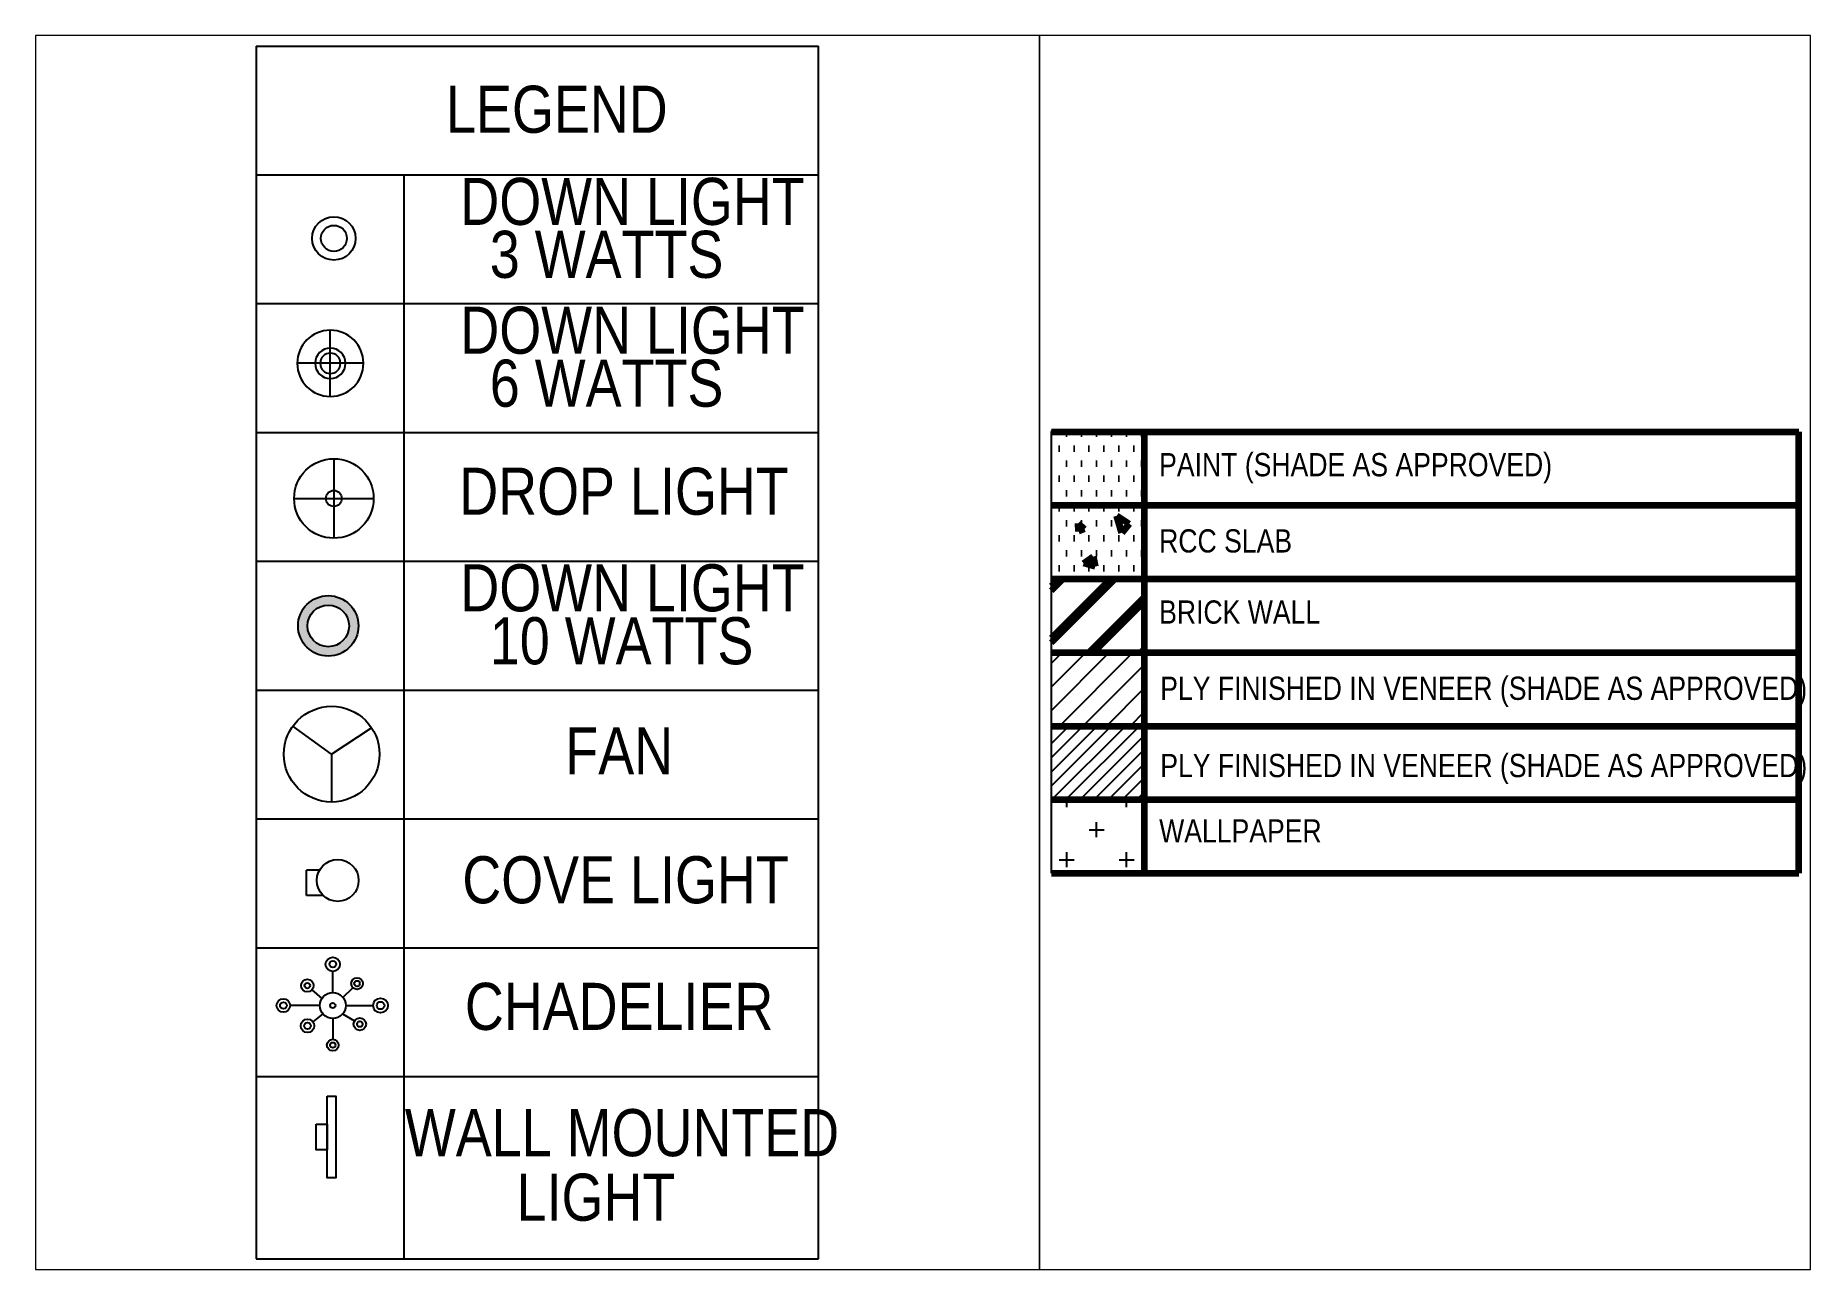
# Paper-space layout 'Layout1' of a CAD drawing. Header units: millimetres. Extents: x 29 to 257, y 20 to 178.
# The model-space entities are those that its viewports show. They can reach past a viewport. Long polylines and large blocks are cut down to what shows.
import ezdxf

# ---------------------------------------------------------------- set-up
doc = ezdxf.new("R2010")
doc.units = ezdxf.units.MM
doc.layers.add('TXT', color=7, linetype='Continuous', lineweight=25)
doc.styles.add('stylus BT', font='swissc.ttf')
pattern_1 = [(0, (1736.6983, 208.041), (1.5875, 3.175), [0, -3.175])]

# ---------------------------------------------------------------- blocks, each defined once
blk = doc.blocks.new('light 1')
at = {"color": 92}
for p, q in [((3176.1, 893.52), (3176.1, 881.61)), ((3170.15, 887.57), (3182.06, 887.57))]:
    blk.add_line(p, q, dxfattribs=at)
at = {"color": 3, "linetype": 'ByBlock'}
blk.add_circle((3176.1, 887.57), 5.96, dxfattribs=at)
at = {"color": 92}
blk.add_circle((3176.1, 887.57), 1.19, dxfattribs=at)
blk = doc.blocks.new('light')
at = {"color": 6}
for p, q in [((4552.69, 610.29), (4552.69, 623.07)), ((4546.31, 616.68), (4559.08, 616.68))]:
    blk.add_line(p, q, dxfattribs=at)
for radius in [6.39, 2.94, 2.94, 1.96]:
    blk.add_circle((4552.69, 616.68), radius, dxfattribs=at)
at = {"color": 6, "linetype": 'ByBlock'}
blk.add_circle((4552.69, 616.68), 6.39, dxfattribs=at)
blk = doc.blocks.new('chandelier')
for p, q in [((4689.87, 469.47), (4689.87, 472.64)), ((4688.26, 468.6), (4686.76, 469.9)), ((4691.4, 468.72), (4692.89, 470.2)), ((4687.93, 467.53), (4683.47, 467.53)), ((4688.39, 466.28), (4686.88, 465.1)), ((4691.34, 466.26), (4693.11, 465.22)), ((4691.81, 467.53), (4695.93, 467.53)), ((4689.87, 465.59), (4689.87, 462.46))]:
    blk.add_line(p, q)
for centre, radius in [((4689.87, 473.71), 1.07), ((4689.87, 473.71), 0.494), ((4686.05, 470.52), 0.94), ((4693.51, 470.82), 0.873), ((4693.51, 470.82), 0.422), ((4682.46, 467.53), 1.01), ((4686.05, 470.52), 0.416), ((4689.87, 467.53), 1.94), ((4697.03, 467.53), 1.11), ((4682.46, 467.53), 0.503), ((4689.87, 467.53), 0.388), ((4697.03, 467.53), 0.572), ((4686.08, 464.48), 1.01), ((4686.08, 464.48), 0.491), ((4693.92, 464.74), 0.94), ((4693.92, 464.74), 0.418), ((4689.87, 461.59), 0.872), ((4689.87, 461.59), 0.406)]:
    blk.add_circle(centre, radius)
blk = doc.blocks.new('dcd')
at = {"color": 3}
for points in [[(2926.26, 421.47), (2927.56, 421.47), (2927.56, 409.23), (2926.26, 409.23)], [(2924.62, 417.27), (2926.26, 417.27), (2926.26, 413.43), (2924.62, 413.43)]]:
    blk.add_lwpolyline(points, close=True, dxfattribs=at)

msp = doc.modelspace()

# ---------------------------------------------------------------- hatches: boundary and pattern name
at = {"lineweight": 100}
h = msp.add_hatch(dxfattribs=at)
h.set_pattern_fill('DOTS', color=256, scale=2, style=0)
h.set_pattern_definition(pattern_1)
h.paths.add_polyline_path([(4298.021, 1138.671), (4278.262, 1138.671), (4278.262, 1123.074), (4298.021, 1123.074)])
h = msp.add_hatch(dxfattribs=at)
h.set_pattern_fill('DOTS', color=256, scale=2, style=0)
h.set_pattern_definition(pattern_1)
h.paths.add_polyline_path([(4298.021, 1107.476), (4298.021, 1123.074), (4278.262, 1123.074), (4278.262, 1107.476)])
h = msp.add_hatch(dxfattribs=at)
h.set_pattern_fill('JIS_LC_8A', color=256, style=0)
h.set_pattern_definition([(45, (1736.698, 208.041), (-5.515433, 5.515433), []), (45, (1737.698, 208.041), (-5.515433, 5.515433), [])])
h.paths.add_polyline_path([(4278.262, 1107.476), (4278.262, 1091.879), (4298.021, 1091.879), (4298.021, 1107.476)])
h = msp.add_hatch()
h.set_pattern_fill('JIS_WOOD', color=256, scale=5, style=0)
h.set_pattern_definition([(45, (1736.6983, 208.041), (-2.5, 2.5), [])])
h.paths.add_polyline_path([(4298.021, 1076.282), (4298.021, 1091.879), (4278.262, 1091.879), (4278.262, 1076.282)])
h = msp.add_hatch()
h.set_pattern_fill('JIS_WOOD', color=256, scale=3, style=0)
h.set_pattern_definition([(45, (1736.6983, 208.041), (-1.5, 1.5), [])])
h.paths.add_polyline_path([(4278.262, 1076.282), (4278.262, 1060.684), (4298.021, 1060.684), (4298.021, 1076.282)])
h = msp.add_hatch()
h.set_pattern_fill('CROSS', color=256, style=0)
h.set_pattern_definition([(0, (0, -742.759), (6.35, 6.35), [3.175, -9.525]), (90, (1.5875, -744.3464), (-6.35, 6.35), [3.175, -9.525])])
h.paths.add_polyline_path([(4298.021, 1045.087), (4298.021, 1060.684), (4278.262, 1060.684), (4278.262, 1045.087)])
at = {"linetype": 'ByBlock'}
h = msp.add_hatch(color=1, dxfattribs=at)
h.paths.add_polyline_path([(4300.097, 228.872, 1), (4309.163, 228.872, 1)])
h.paths.add_polyline_path([(4307.749, 228.872, -1), (4301.511, 228.872, -1)], flags=16)

# ---------------------------------------------------------------- linework, layer by layer
for p, q in [((4278.262, 1045.087), (4278.262, 1138.671)), ((4293.827, 133.997), (4378.147, 133.997))]:
    msp.add_line(p, q)
at = {"lineweight": 100}
for p, q in [((4278.262, 1138.671), (4436.709, 1138.671)), ((4298.021, 1045.087), (4298.021, 1138.671)), ((4436.709, 1045.087), (4436.709, 1138.671)), ((4278.262, 1123.074), (4436.709, 1123.074)), ((4278.262, 1123.074), (4436.709, 1123.074)), ((4293.171, 1117.235), (4292.14, 1120.856)), ((4292.14, 1120.856), (4294.736, 1119.141)), ((4283.972, 1117.554), (4283.896, 1119.193)), ((4283.896, 1119.193), (4285.194, 1118.011)), ((4285.194, 1118.011), (4283.972, 1117.554)), ((4294.736, 1119.141), (4293.171, 1117.235)), ((4285.118, 1110.794), (4287.141, 1112.204)), ((4287.523, 1110.108), (4285.118, 1110.794)), ((4287.141, 1112.204), (4287.523, 1110.108)), ((4278.262, 1107.476), (4436.709, 1107.476)), ((4278.262, 1107.476), (4436.709, 1107.476)), ((4278.262, 1091.879), (4436.709, 1091.879)), ((4278.262, 1091.879), (4436.709, 1091.879)), ((4278.262, 1076.282), (4436.709, 1076.282)), ((4278.262, 1076.282), (4436.709, 1076.282)), ((4278.262, 1060.684), (4435.981, 1060.684)), ((4278.262, 1060.684), (4435.981, 1060.684)), ((4278.262, 1060.684), (4436.709, 1060.684)), ((4278.262, 1060.684), (4436.709, 1060.684)), ((4278.262, 1045.087), (4436.709, 1045.087)), ((4278.262, 1045.087), (4436.709, 1045.087))]:
    msp.add_line(p, q, dxfattribs=at)
at = {"linetype": 'ByBlock'}
for p, q in [((4293.827, 315.809), (4293.827, 133.997)), ((4315.978, 296.498), (4315.978, 133.997)), ((4305.137, 209.64), (4299.316, 213.838)), ((4305.137, 209.64), (4311.116, 213.609)), ((4305.137, 209.64), (4305.137, 202.463)), ((4303.338, 192.269), (4301.345, 192.269)), ((4301.345, 188.442), (4301.345, 192.269)), ((4303.891, 188.442), (4301.345, 188.442))]:
    msp.add_line(p, q, dxfattribs=at)
at = {"color": 172}
for radius in [3.252, 3.252, 3.252, 1.952]:
    msp.add_circle((4305.479, 286.969), radius, dxfattribs=at)
at = {"color": 172, "linetype": 'ByBlock'}
msp.add_circle((4305.479, 286.969), 3.252, dxfattribs=at)
at = {"color": 1, "linetype": 'ByBlock'}
for radius in [4.533, 3.119]:
    msp.add_circle((4304.63, 228.872), radius, dxfattribs=at)
at = {"linetype": 'ByBlock'}
for centre, radius in [((4305.137, 209.64), 7.177), ((4306.056, 190.708), 3.134)]:
    msp.add_circle(centre, radius, dxfattribs=at)
at = {"layer": 'TXT'}
for p, q in [((4293.827, 315.809), (4378.147, 315.809)), ((4378.147, 133.997), (4378.147, 315.809)), ((4293.827, 296.498), (4378.147, 296.498)), ((4293.827, 277.186), (4378.147, 277.186)), ((4293.827, 257.874), (4378.147, 257.874)), ((4293.827, 238.563), (4378.147, 238.563)), ((4293.827, 238.563), (4378.147, 238.563)), ((4293.827, 219.251), (4378.147, 219.251)), ((4293.827, 219.251), (4378.147, 219.251)), ((4293.827, 219.251), (4378.147, 219.251)), ((4293.827, 199.94), (4378.147, 199.94)), ((4293.827, 199.94), (4378.147, 199.94)), ((4293.827, 180.628), (4378.147, 180.628)), ((4293.827, 180.628), (4378.147, 180.628)), ((4293.827, 180.628), (4378.147, 180.628)), ((4293.827, 161.317), (4378.147, 161.317)), ((4293.827, 161.317), (4378.147, 161.317)), ((4293.827, 161.317), (4378.147, 161.317))]:
    msp.add_line(p, q, dxfattribs=at)

# ---------------------------------------------------------------- block references
at = {"color": 6, "linetype": 'ByBlock', "xscale": -0.7770129668624577, "yscale": 0.7770129668629124, "zscale": 0.7770129668629747}
msp.add_blockref('light', (7842.441, -210.933), dxfattribs=at)
at = {"linetype": 'ByBlock'}
for name, p in [('light 1', (1129.375, -639.591)), ('chandelier', (-384.56, -295.571))]:
    msp.add_blockref(name, p, dxfattribs=at)
msp.add_blockref('dcd', (1378.208, -263.106))

# ---------------------------------------------------------------- texts
at = {"layer": 'TXT', "style": 'stylus BT'}
for s, height, p in [('PAINT (SHADE AS APPROVED)', 4.92032, (4301.101, 1129.234)), ('RCC SLAB', 4.9203, (4301.101, 1113.075)), ('BRICK WALL', 4.9203, (4301.101, 1097.993)), ('PLY FINISHED IN VENEER (SHADE AS APPROVED)', 4.92032, (4301.325, 1081.838)), ('PLY FINISHED IN VENEER (SHADE AS APPROVED)', 4.92032, (4301.342, 1065.458)), ('WALLPAPER', 4.9203, (4301.101, 1051.605)), ('LEGEND', 7.0559, (4322.293, 302.796)), ('DOWN LIGHT', 7.0559, (4324.439, 288.988)), ('  3 WATTS', 7.0559, (4324.36, 281.048)), ('DOWN LIGHT', 7.0559, (4324.439, 269.676)), ('  6 WATTS', 7.0559, (4324.36, 261.736)), ('DROP LIGHT', 7.0559, (4324.282, 245.533)), ('DOWN LIGHT', 7.0559, (4324.439, 231.053)), ('  10 WATTS', 7.0559, (4324.36, 223.113)), ('FAN', 7.0559, (4340.183, 206.613)), ('COVE LIGHT', 7.0559, (4324.732, 187.282)), ('CHADELIER', 7.0559, (4325.12, 168.303)), ('WALL MOUNTED', 7.05594, (4316.123, 149.367)), ('LIGHT', 7.0559, (4332.865, 139.694))]:
    msp.add_text(s, height=height, dxfattribs=at).set_placement(p)

psp = doc.layouts.get("Layout1")

# ---------------------------------------------------------------- viewports
at = {"layer": '0', "view_target_point": (3224.221, 589.646)}
psp.add_viewport(center=(142.59, 99.11), size=(228.14, 158.5807), view_center_point=(1984.015, 2301.877), view_height=3120.3959, dxfattribs=at)
for center, size, view_center_point, view_height, status in [((93.05, 99.11), (129.06, 158.581), (1111.796, -364.767), 185.0013, 3), ((207.12, 99.11), (99.08, 158.581), (1133.254, 502.227), 261.5735, 4)]:
    psp.add_viewport(center=center, size=size, view_center_point=view_center_point, view_height=view_height, status=status, dxfattribs=at)

doc.saveas('drawing.dxf')
